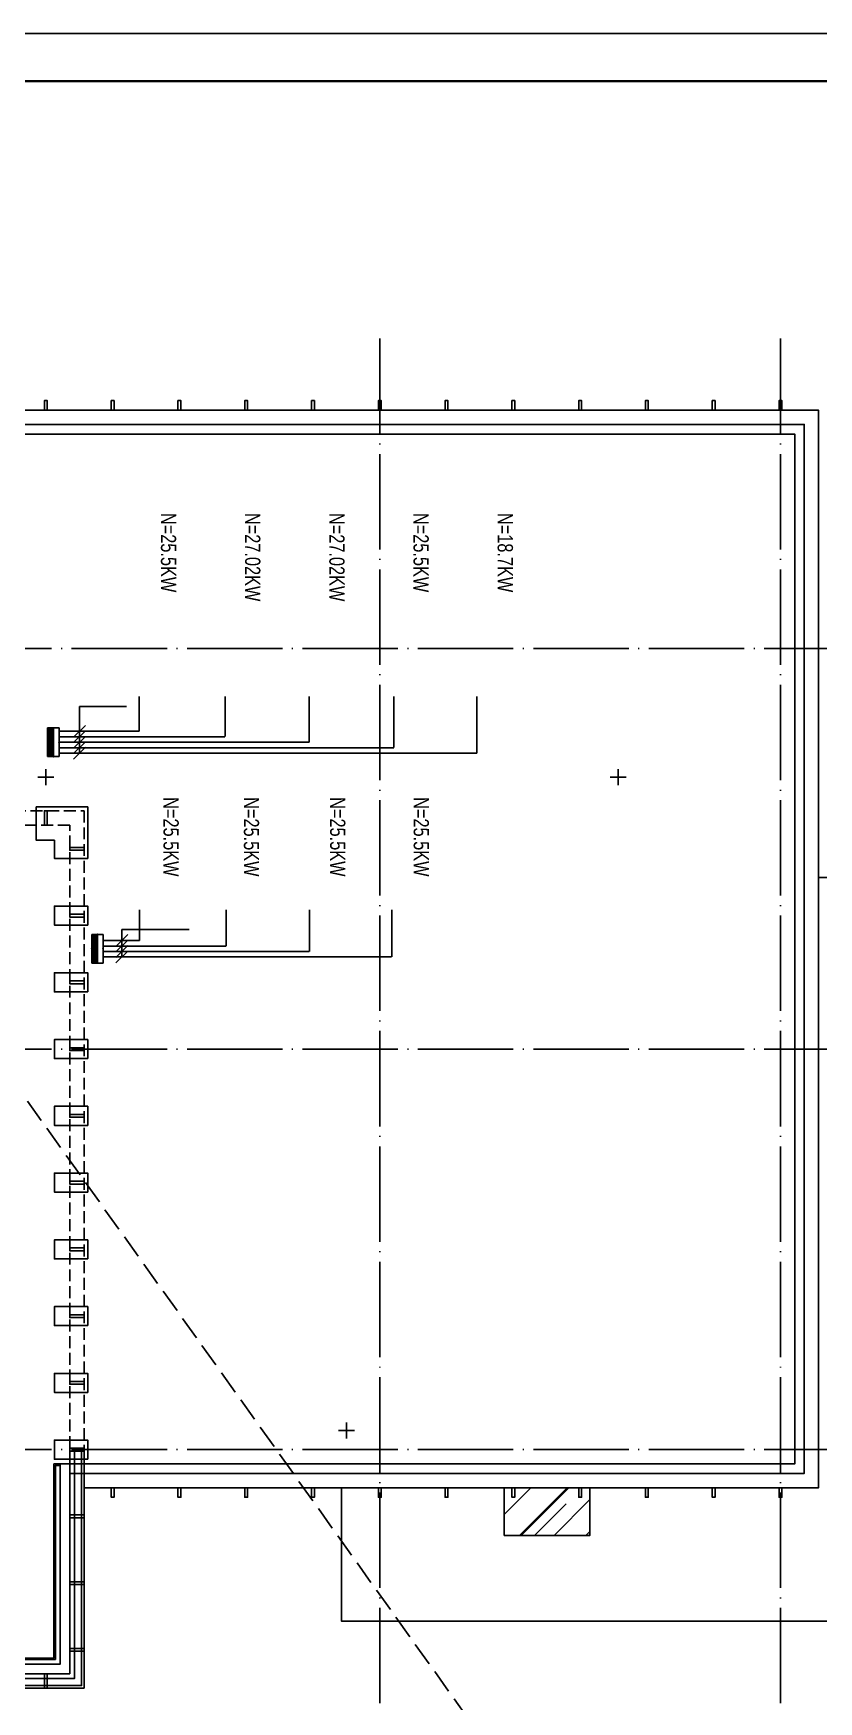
# Model space of a CAD drawing. Extents: x -292644 to 263613, y -713695 to 491457.
# Drawn here: x 138095 to 154557, y 249115 to 284103 of the extents above; entities that cross this region are included whole.
import ezdxf
from ezdxf.xclip import XClip

# ---------------------------------------------------------------- set-up
doc = ezdxf.new("R2010")
doc.units = 0
doc.header["$LTSCALE"] = 1000
doc.header["$MEASUREMENT"] = 0
for name, pattern in [('104-10 轴网$0$DOTE', [2.42, 2, -0.2, 0.02, -0.2]), ('8#楼幕墙$0$DASH', [0.35, 0.25, -0.1]), ('X-104 8#10#平面_t3$0$109-34 轴网$0$L1$0$$AUDIT_BAD_LTYPE1', [0]), ('X-104 8#10#平面_t3$0$DASH', [0.35, 0.25, -0.1])]:
    doc.linetypes.add(name, pattern=pattern)
doc.layers.get('0').update_dxf_attribs({"linetype": 'CONTINUOUS'})
doc.layers.get('Defpoints').update_dxf_attribs({"linetype": 'CONTINUOUS'})
for name, color, linetype, plot in [('00-风量计算', 6, 'CONTINUOUS', False), ('8#楼幕墙$0$04-不打印_辅助线', 165, 'CONTINUOUS', False), ('X-104 8#10#平面_t3$0$04-不打印_辅助线', 165, 'CONTINUOUS', False)]:
    doc.layers.add(name, color=color, linetype=linetype, plot=plot)
for name, color, linetype in [('104-10 轴网$0$A_AXIS-轴线', 36, '104-10 轴网$0$DOTE'), ('8#楼幕墙$0$A-C_玻璃幕墙', 140, 'CONTINUOUS'), ('8#楼幕墙$0$A-O_屋面', 201, 'CONTINUOUS'), ('8#楼幕墙$0$A-TECH_结构', 21, 'CONTINUOUS'), ('DIM-照明', 3, 'CONTINUOUS'), ('EQUIP-箱柜', 3, 'CONTINUOUS'), ('WIRE-照明', 1, 'CONTINUOUS'), ('X-104 8#10#平面_t3$0$01-标注_尺寸', 124, 'CONTINUOUS'), ('X-104 8#10#平面_t3$0$A-C_玻璃幕墙', 140, 'CONTINUOUS'), ('X-104 8#10#平面_t3$0$A-E_栏杆', 232, 'CONTINUOUS'), ('X-104 8#10#平面_t3$0$A-O_分水线', 127, 'CONTINUOUS'), ('X-104 8#10#平面_t3$0$A-O_屋面', 201, 'CONTINUOUS'), ('X-104 8#10#平面_t3$0$A-O_散水', 134, 'CONTINUOUS'), ('X-104 8#10#平面_t3$0$A-SUR_看线', 231, 'CONTINUOUS'), ('X-104 8#10#平面_t3$0$A-TECH_结构', 21, 'CONTINUOUS'), ('X-104 8#10#平面_t3$0$EH_玻璃', 156, 'CONTINUOUS')]:
    doc.layers.add(name, color=color, linetype=linetype)
doc.layers.get('X-104 8#10#平面_t3$0$01-标注_尺寸').off()
doc.layers.get('X-104 8#10#平面_t3$0$A-O_分水线').off()
doc.styles.add('_TCH_LABEL', font='COMPLEX', dxfattribs={"bigfont": 'GBCBIG'})
doc.styles.add('ros.jd', font='ROS', dxfattribs={"width": 0.8, "height": 350, "bigfont": 'JD'})

# ---------------------------------------------------------------- blocks, each defined once
blk = doc.blocks.new('104-10 轴网')
at = {"layer": '104-10 轴网$0$A_AXIS-轴线', "linetype": '104-10 轴网$0$DOTE'}
for p, q in [((154030, 40100), (154030, -6500)), ((162430, 40100), (162430, -6500)), ((168930, 33600), (113930, 33600)), ((168930, 25200), (113930, 25200)), ((168930, 16800), (113930, 16800))]:
    blk.add_line(p, q, dxfattribs=at)
at = {"layer": 'Defpoints'}
blk.add_lwpolyline([(104380, 45500), (178480, 45500), (178480, -11900), (104380, -11900)], close=True, dxfattribs=at)
blk = doc.blocks.new('图框-A1')
for points, const_width in [([(0, 0), (841, 0), (841, 594), (0, 594)], 0.05), ([(766, 584), (25, 584), (25, 10), (766, 10)], 0.5)]:
    blk.add_lwpolyline(points, close=True, dxfattribs=dict(const_width=const_width))
blk = doc.blocks.new('X-104 8#10#平面_t3$0$fdhggh')
at = {"layer": 'X-104 8#10#平面_t3$0$A-TECH_结构', "linetype": 'X-104 8#10#平面_t3$0$109-34 轴网$0$L1$0$$AUDIT_BAD_LTYPE1'}
blk.add_lwpolyline([(27100, 253900), (42500, 253900), (42500, 275900), (24700, 275900), (24700, 274500), (13500, 274500), (13500, 267800), (13500, 267800), (13500, 262850), (8750, 262850), (8750, 265900), (8750, 265900), (8750, 266100), (-3300, 266100), (-3300, 248300), (-1900, 248300), (-1900, 237100), (20100, 237100), (20100, 249700), (27100, 249700)], close=True, dxfattribs=at)
blk = doc.blocks.new('X-104 8#10#平面_t3$0$fdghdgfh')
at = {"layer": 'X-104 8#10#平面_t3$0$EH_玻璃'}
h = blk.add_hatch(dxfattribs=at)
h.set_pattern_fill('AR-RROOF', color=256, scale=600, angle=135)
h.set_pattern_definition([(135, (42800, -184500), (-1724.2092, 646.5784), [11430, -1524, 3810, -762]), (135, (41814, -184052.8), (-177.809, -1255.44), [2286, -251.46, 4572, -571.5]), (135, (42072.6, -184688.6), (-3162.8462, 2440.8336), [6096, -1066.8, 3048, -762])])
h.paths.add_polyline_path([(-1000, 900), (-1000, -900), (0, -900), (0, 900)])
at = {"layer": 'X-104 8#10#平面_t3$0$A-C_玻璃幕墙'}
blk.add_lwpolyline([(-1000, 900), (-1000, -900), (0, -900), (0, 900)], close=True, dxfattribs=at)
blk = doc.blocks.new('8#楼幕墙')
at = {"layer": '8#楼幕墙$0$04-不打印_辅助线'}
blk.add_lwpolyline([(-18550, 224700), (65550, 224700), (65550, 284100), (-18550, 284100)], close=True, dxfattribs=at)
at = {"layer": '8#楼幕墙$0$A-C_玻璃幕墙'}
for points in [[(26630, 276200), (26570, 276200), (26570, 276400), (26630, 276400)], [(28030, 276200), (27970, 276200), (27970, 276400), (28030, 276400)], [(29430, 276200), (29370, 276200), (29370, 276400), (29430, 276400)], [(30830, 276200), (30770, 276200), (30770, 276400), (30830, 276400)], [(32230, 276200), (32170, 276200), (32170, 276400), (32230, 276400)], [(33630, 276200), (33570, 276200), (33570, 276400), (33630, 276400)], [(35030, 276200), (34970, 276200), (34970, 276400), (35030, 276400)], [(36430, 276200), (36370, 276200), (36370, 276400), (36430, 276400)], [(37830, 276200), (37770, 276200), (37770, 276400), (37830, 276400)], [(39230, 276200), (39170, 276200), (39170, 276400), (39230, 276400)], [(40630, 276200), (40570, 276200), (40570, 276400), (40630, 276400)], [(42030, 276200), (41970, 276200), (41970, 276400), (42030, 276400)], [(26630, 267800), (26570, 267800), (26570, 267500), (26630, 267500)], [(27400, 266970), (27400, 267030), (27100, 267030), (27100, 266970)], [(27400, 265570), (27400, 265630), (27100, 265630), (27100, 265570)], [(27400, 264170), (27400, 264230), (27100, 264230), (27100, 264170)], [(27400, 262770), (27400, 262830), (27100, 262830), (27100, 262770)], [(27400, 261370), (27400, 261430), (27100, 261430), (27100, 261370)], [(27400, 259970), (27400, 260030), (27100, 260030), (27100, 259970)], [(27400, 258570), (27400, 258630), (27100, 258630), (27100, 258570)], [(27400, 257170), (27400, 257230), (27100, 257230), (27100, 257170)], [(27400, 255770), (27400, 255830), (27100, 255830), (27100, 255770)], [(27400, 254370), (27400, 254430), (27100, 254430), (27100, 254370)], [(27970, 253600), (28030, 253600), (28030, 253400), (27970, 253400)], [(29370, 253600), (29430, 253600), (29430, 253400), (29370, 253400)], [(30770, 253600), (30830, 253600), (30830, 253400), (30770, 253400)], [(32170, 253600), (32230, 253600), (32230, 253400), (32170, 253400)], [(33570, 253600), (33630, 253600), (33630, 253400), (33570, 253400)], [(34970, 253600), (35030, 253600), (35030, 253400), (34970, 253400)], [(36370, 253600), (36430, 253600), (36430, 253400), (36370, 253400)], [(37770, 253600), (37830, 253600), (37830, 253400), (37770, 253400)], [(39170, 253600), (39230, 253600), (39230, 253400), (39170, 253400)], [(40570, 253600), (40630, 253600), (40630, 253400), (40570, 253400)], [(41970, 253600), (42030, 253600), (42030, 253400), (41970, 253400)], [(27400, 252970), (27400, 253030), (27100, 253030), (27100, 252970)], [(27400, 251570), (27400, 251630), (27100, 251630), (27100, 251570)], [(27400, 250170), (27400, 250230), (27100, 250230), (27100, 250170)], [(26570, 249400), (26630, 249400), (26630, 249700), (26570, 249700)]]:
    blk.add_lwpolyline(points, close=True, dxfattribs=at)
at = {"layer": '8#楼幕墙$0$A-C_玻璃幕墙', "linetype": '8#楼幕墙$0$DASH'}
for points in [[(14030, 267800), (27400, 267800), (27400, 254430)], [(27100, 254430), (27100, 267500), (14030, 267500)]]:
    blk.add_lwpolyline(points, dxfattribs=at)
at = {"layer": '8#楼幕墙$0$A-C_玻璃幕墙'}
for points in [[(14030, 249400), (27400, 249400), (27400, 254370)], [(18281, 249700), (27100, 249700), (27100, 254370)], [(18311, 249600), (27200, 249600), (27200, 254370)], [(18311, 249450), (27350, 249450), (27350, 254370)]]:
    blk.add_lwpolyline(points, dxfattribs=at)
at = {"layer": '8#楼幕墙$0$A-O_屋面'}
for points in [[(24400, 269840), (24400, 276200), (42800, 276200), (42800, 253600), (27400, 253600)], [(24700, 269840), (24700, 275900), (42500, 275900), (42500, 253900), (27400, 253900)], [(24900, 274300), (24900, 275700), (42300, 275700), (42300, 254100), (27400, 254100)]]:
    blk.add_lwpolyline(points, dxfattribs=at)
at = {"layer": '8#楼幕墙$0$A-TECH_结构'}
blk.add_lwpolyline([(-3300, 248300), (-1900, 248300), (-1900, 237100), (20100, 237100), (20100, 249700), (27100, 249700), (27100, 253900), (42500, 253900), (42500, 275900), (24700, 275900), (24700, 274500), (13500, 274500), (13500, 262850), (8750, 262850), (8750, 266100), (-3300, 266100)], close=True, dxfattribs=at)
blk = doc.blocks.new('X-104 8#10#平面_t3$0$jtkjuyriuy')
h = blk.add_hatch()
h.set_pattern_fill('ANSI31', color=8, scale=30, angle=45)
h.set_pattern_definition([(90, (0, 0), (-47.625, 1e-14), [])])
h.paths.add_polyline_path([(-138, 138), (138, 138), (138, -138), (-138, -138)])
for points in [[(-168, 168), (168, 168), (168, -168), (-168, -168)], [(-138, 138), (138, 138), (138, -138), (-138, -138)]]:
    blk.add_lwpolyline(points, close=True)
at = {"layer": 'X-104 8#10#平面_t3$0$04-不打印_辅助线'}
for p, q in [((-168, 0), (168, 0)), ((0, 168), (0, -168))]:
    blk.add_line(p, q, dxfattribs=at)
blk = doc.blocks.new('X-104 8#10#平面_t3$0$mqjc')
blk.add_lwpolyline([(0, 200), (700, 200), (700, -200), (0, -200)], close=True)
blk = doc.blocks.new('X-104 8#10#平面_t3$0$fdgdfg')
at = {"layer": 'X-104 8#10#平面_t3$0$A-O_散水'}
for points in [[(18880, 18560), (18880, 17860), (19260, 17860), (19260, 17480), (19960, 17480), (19960, 18560)], [(1080, 0), (1080, 700), (700, 700), (700, 1080), (0, 1080), (0, 0)]]:
    blk.add_lwpolyline(points, close=True, dxfattribs=at)
at = {"layer": 'X-104 8#10#平面_t3$0$A-O_散水', "rotation": 90}
for p in [(19080, 19260), (20480, 19260), (21880, 19260), (23280, 19260), (24680, 19260), (26080, 19260), (27480, 19260), (28880, 19260), (13430, 17860), (14880, 17860), (16280, 17860), (17680, 17860), (2280, 0), (10680, 0), (12080, 0)]:
    blk.add_blockref('X-104 8#10#平面_t3$0$mqjc', p, dxfattribs=at)
at = {"layer": 'X-104 8#10#平面_t3$0$A-O_散水', "xscale": -1, "rotation": 359.9999999999999}
for p in [(19960, 16280), (19960, 14880), (19960, 3680), (19960, 2280)]:
    blk.add_blockref('X-104 8#10#平面_t3$0$mqjc', p, dxfattribs=at)
at = {"layer": 'X-104 8#10#平面_t3$0$A-O_散水'}
for p in [(0, 13480), (0, 12080), (0, 10680), (0, 9280), (0, 7880), (0, 6480), (0, 5080), (0, 3680), (0, 2280), (2460, -3320), (2460, -4720), (2460, -6120)]:
    blk.add_blockref('X-104 8#10#平面_t3$0$mqjc', p, dxfattribs=at)
blk = doc.blocks.new('X-104 8#10#平面_t3')
at = {"linetype": 'X-104 8#10#平面_t3$0$109-34 轴网$0$L1$0$$AUDIT_BAD_LTYPE1'}
blk.add_lwpolyline([(177307, 284100), (177307, 224700), (93207, 224700), (93207, 284100)], close=True, dxfattribs=at)
at = {"layer": 'X-104 8#10#平面_t3$0$04-不打印_辅助线', "linetype": 'X-104 8#10#平面_t3$0$109-34 轴网$0$L1$0$$AUDIT_BAD_LTYPE1'}
blk.add_lwpolyline([(177307, 224700), (93207, 224700), (93207, 284100), (177307, 284100)], close=True, dxfattribs=at)
at = {"layer": 'X-104 8#10#平面_t3$0$A-E_栏杆', "linetype": 'X-104 8#10#平面_t3$0$109-34 轴网$0$L1$0$$AUDIT_BAD_LTYPE1'}
for points in [[(138657, 254100), (138527, 254100), (138527, 250030), (134007, 250030)], [(138657, 254070), (138557, 254070), (138557, 250000), (134007, 250000)]]:
    blk.add_lwpolyline(points, dxfattribs=at)
at = {"layer": 'X-104 8#10#平面_t3$0$A-O_屋面', "linetype": 'X-104 8#10#平面_t3$0$DASH', "ltscale": 2}
blk.add_line((137157, 262850), (150896, 243597), dxfattribs=at)
at = {"layer": 'X-104 8#10#平面_t3$0$A-SUR_看线'}
blk.add_lwpolyline([(144557, 253600), (144557, 250800), (157357, 250800), (157357, 266400), (154557, 266400)], dxfattribs=at)
at = {"layer": 'X-104 8#10#平面_t3$0$A-TECH_结构', "linetype": 'X-104 8#10#平面_t3$0$109-34 轴网$0$L1$0$$AUDIT_BAD_LTYPE1'}
blk.add_line((138657, 254100), (139157, 254100), dxfattribs=at)
blk.add_lwpolyline([(138657, 254100), (138657, 249900), (134007, 249900)], dxfattribs=at)
at = {"layer": 'X-104 8#10#平面_t3$0$A-TECH_结构', "linetype": 'X-104 8#10#平面_t3$0$DASH'}
blk.add_lwpolyline([(138857, 253900), (138857, 249700), (134007, 249700)], dxfattribs=at)
at = {"xscale": 100, "yscale": 100, "zscale": 100}
blk.add_blockref('图框-A1', (93207, 224700), dxfattribs=at)
at = {"linetype": 'X-104 8#10#平面_t3$0$109-34 轴网$0$L1$0$$AUDIT_BAD_LTYPE1'}
ref = blk.add_blockref('8#楼幕墙', (111757, 0), dxfattribs=at)
XClip(ref).set_block_clipping_path([(-18549.9999999995, -12899.9999999999), (65550.0000000003, 284100.0000000003)])
ref = blk.add_blockref('104-10 轴网', (-8673, 237600), dxfattribs=at)
XClip(ref).set_block_clipping_path([(104379.5977508624, -11900), (178479.5977508624, 45500)])
blk.add_blockref('X-104 8#10#平面_t3$0$fdhggh', (111757, 0), dxfattribs=at)
at = {"linetype": 'X-104 8#10#平面_t3$0$109-34 轴网$0$L1$0$$AUDIT_BAD_LTYPE1', "rotation": 90}
blk.add_blockref('X-104 8#10#平面_t3$0$fdghdgfh', (148862, 253600), dxfattribs=at)
at = {"layer": 'X-104 8#10#平面_t3$0$01-标注_尺寸', "linetype": 'X-104 8#10#平面_t3$0$109-34 轴网$0$L1$0$$AUDIT_BAD_LTYPE1', "rotation": 180}
blk.add_blockref('X-104 8#10#平面_t3$0$fdgdfg', (139237, 267880), dxfattribs=at)
at = {"layer": 'X-104 8#10#平面_t3$0$A-O_分水线', "xscale": -1, "rotation": 180}
for p in [(138357, 268500), (150357, 268500), (144657, 254800)]:
    blk.add_blockref('X-104 8#10#平面_t3$0$jtkjuyriuy', p, dxfattribs=at)
blk = doc.blocks.new('*X16')
at = {"color": 0}
for p, q in [((-250, 33), (-183, 100)), ((-250, 68), (-218, 100)), ((-247, 0), (-147, 100)), ((-212, 0), (-112, 100)), ((-177, 0), (-77, 100)), ((-141, 0), (-41, 100)), ((-106, 0), (-6, 100)), ((-71, 0), (29, 100)), ((-35, 0), (65, 100)), ((0, 0), (100, 100)), ((35, 0), (135, 100)), ((71, 0), (171, 100)), ((106, 0), (206, 100)), ((141, 0), (241, 100)), ((177, 0), (250, 73)), ((212, 0), (250, 38)), ((247, 0), (250, 3))]:
    blk.add_line(p, q, dxfattribs=at)
blk = doc.blocks.new('$equip$00001414')
for p, q in [((0.75, 0.6), (-0.75, 0.6)), ((-0.75, 0.6), (-0.75, 0)), ((-0.75, 0.3), (0.75, 0.3)), ((-0.75, 0), (0.75, 0)), ((0.75, 0), (0.75, 0.6))]:
    blk.add_line(p, q)
at = {"const_width": 0.3}
blk.add_lwpolyline([(-0.75, 0.15), (0.75, 0.15)], dxfattribs=at)
for p in [(-0.75, 0.3), (0, 0.6), (0, 0), (0.75, 0.3)]:
    blk.add_point(p)
at = {"xscale": 0.00300000000061118, "yscale": 0.00300000000061118, "zscale": 0.00300000000061118}
blk.add_blockref('*X16', (0, 0), dxfattribs=at)
at = {"style": '_TCH_LABEL', "flags": 9}
blk.add_attdef('A', (0, 0), '', height=0.00002, dxfattribs=at)

msp = doc.modelspace()

# ---------------------------------------------------------------- linework, layer by layer
at = {"layer": 'DIM-照明'}
for p, q in [((139186, 269589), (138938, 269342)), ((139186, 269474), (138938, 269227)), ((139186, 269359), (138938, 269112)), ((139186, 269244), (138938, 268997)), ((139186, 269129), (138938, 268882)), ((140073, 265201), (139826, 264953)), ((140073, 265086), (139826, 264838)), ((140073, 264971), (139826, 264723)), ((140073, 264856), (139826, 264608))]:
    msp.add_line(p, q, dxfattribs=at)
for points in [[(139062, 269006), (139062, 269985)], [(139062, 269985), (140045, 269985)], [(139950, 264732), (139950, 265307)], [(139950, 265307), (141363, 265307)]]:
    msp.add_lwpolyline(points, dxfattribs=at)
at = {"layer": 'WIRE-照明', "linetype": 'Continuous', "const_width": 35, "elevation": 2500}
for points in [[(140315, 270201), (140315, 269466)], [(142115, 270201), (142115, 269351)], [(143880, 270201), (143880, 269236)], [(145655, 270201), (145655, 269121)], [(147393, 270201), (147393, 269006)], [(140322, 265721), (140322, 265077)], [(142139, 265721), (142139, 264962)], [(143881, 265721), (143881, 264847)], [(145608, 265721), (145608, 264732)]]:
    msp.add_lwpolyline(points, dxfattribs=at)
at = {"layer": 'WIRE-照明', "linetype": 'Continuous', "const_width": 35}
for points in [[(138634, 269466), (140315, 269466)], [(138634, 269351), (142115, 269351)], [(138634, 269236), (143880, 269236)], [(138634, 269121), (145655, 269121)], [(138634, 269006), (147393, 269006)], [(139558, 265077), (140322, 265077)], [(139558, 264962), (142139, 264962)], [(139558, 264847), (143881, 264847)], [(139558, 264732), (145608, 264732)]]:
    msp.add_lwpolyline(points, dxfattribs=at)

# ---------------------------------------------------------------- block references
msp.add_blockref('X-104 8#10#平面_t3', (0, 0))
at = {"layer": 'EQUIP-箱柜', "xscale": 400, "yscale": 400, "zscale": 400, "rotation": 270}
for p in [(138394, 269236), (139318, 264904)]:
    msp.add_blockref('$equip$00001414', p, dxfattribs=at)

# ---------------------------------------------------------------- texts
at = {"layer": '00-风量计算', "style": 'ros.jd', "width": 0.8}
for s, p in [('N=25.5KW', (140769, 274045)), ('N=27.02KW', (142534, 274045)), ('N=27.02KW', (144299, 274045)), ('N=25.5KW', (146064, 274045)), ('N=18.7KW', (147829, 274045)), ('N=25.5KW', (140823, 268084, -10000)), ('N=25.5KW', (142508, 268084, -10000)), ('N=25.5KW', (144316, 268084, -10000)), ('N=25.5KW', (146068, 268084, -10000))]:
    msp.add_text(s, height=320, rotation=270, dxfattribs=at).set_placement(p)

doc.saveas('drawing.dxf')
